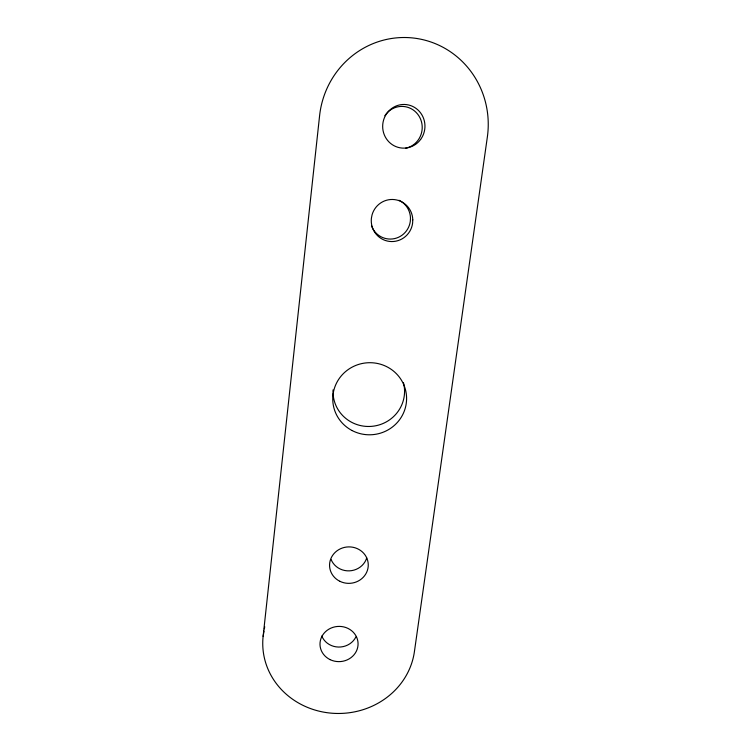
<?xml version="1.0" encoding="UTF-8"?>
<svg xmlns="http://www.w3.org/2000/svg" width="751" height="751" viewBox="0 0 751 751"><rect width="100%" height="100%" fill="white"/><g stroke="black" fill="none" stroke-linecap="round" stroke-linejoin="round"><path stroke-width="1.13" d="M263.122 636.397L319.597 115.682A87.398 84.563 -84.6 0 1 414.505 38.16A87.398 84.563 -84.6 0 1 487.352 137.02L414.402 651.708A76.161 70.481 -2.4 0 1 330.13 713.056A76.161 70.481 -2.4 0 1 263.122 636.397L264.005 631.037M264.361 628.897L264.709 626.747M398.988 200.254A20.38 20.089 -78.7 0 1 410.478 218.053L410.309 221.245A20.38 20.089 -78.7 0 1 371.501 225.798M355.861 636.998A18.475 17.151 -2.4 0 1 338.41 647.052A18.475 17.151 -2.4 0 1 321.794 636.041M366.723 557.899A18.784 17.733 -2.9 0 1 349.412 570.854A18.784 17.733 -2.9 0 1 331.078 559.439M384.831 115.767A21.122 20.446 -84.9 0 1 418.87 115.851A21.122 20.446 -84.9 0 1 405.54 148.266M403.475 382.71A35.795 34.968 -7 0 1 373.979 426.08A35.795 34.968 -7 0 1 333.04 393.195M333.012 392.097A35.795 34.968 -7 0 1 333.05 389.891M412.778 219.836L412.609 223.131A21.047 20.746 -77.7 0 1 389.412 241.409A21.047 20.746 -77.7 0 1 371.416 218.09L372.064 214.842A21.047 20.746 -77.7 0 1 412.778 219.836M339.837 581.283A19.357 18.231 -3 0 0 368.253 564.358A19.357 18.231 -3 0 0 338.635 549.732A19.357 18.231 -3 0 0 339.837 581.283M420.607 139.461A21.845 21.141 -84.6 0 0 406.544 104.624A21.845 21.141 -84.6 0 0 384.287 134.804A21.845 21.141 -84.6 0 0 420.607 139.461M330.149 659.65A19.038 17.611 -2.4 0 0 358.058 643.231A19.038 17.611 -2.4 0 0 328.9 629.16A19.038 17.611 -2.4 0 0 330.149 659.65M352.116 430.558A36.93 36.029 -7 0 0 406.582 397.523A36.93 36.029 -7 0 0 350.332 368.159A36.93 36.029 -7 0 0 352.116 430.558"/></g></svg>
